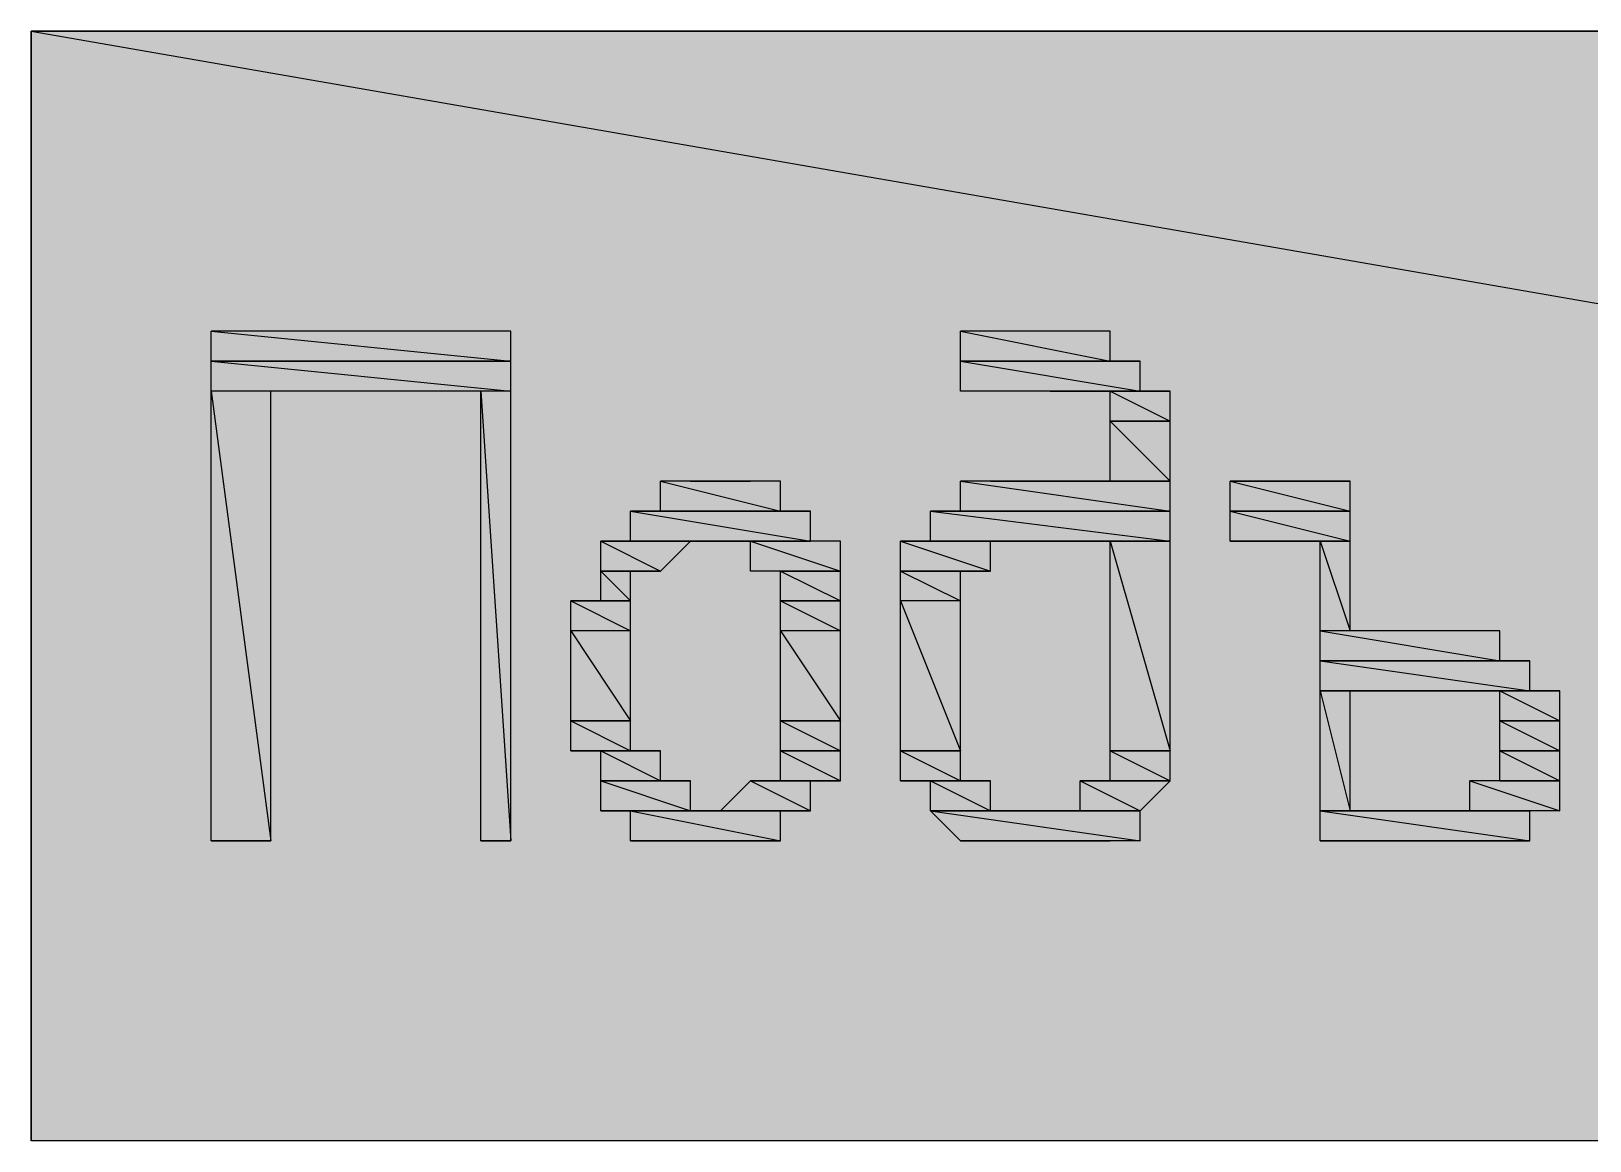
# Model space of a CAD drawing. Header units: millimetres. Extents: x 0 to 420, y 0 to 297.
# Drawn here: x 107.315 to 109.516, y 177.123 to 178.689 of the extents above; entities that cross this region are included whole.
import ezdxf

# ---------------------------------------------------------------- set-up
doc = ezdxf.new("R2010")
doc.units = ezdxf.units.MM
doc.layers.get('0').update_dxf_attribs({"linetype": 'CONTINUOUS'})

msp = doc.modelspace()

# ---------------------------------------------------------------- hatches: boundary and pattern name
at = {"true_color": 0x000007}
h = msp.add_hatch(color=0, dxfattribs=at)
h.paths.add_polyline_path([(116.332001, 178.688999), (107.315001, 178.688999), (116.332001, 177.122666)], flags=0)
h.paths.add_polyline_path([(107.315001, 178.688999), (116.332001, 177.122666), (107.315001, 177.122666)], flags=0)
h = msp.add_hatch(color=0, dxfattribs=at)
h.paths.add_polyline_path([(107.992335, 178.265666), (107.569001, 178.265666), (107.992335, 178.223333)], flags=0)
h.paths.add_polyline_path([(107.569001, 178.265666), (107.992335, 178.223333), (107.569001, 178.223333)], flags=0)
h.paths.add_polyline_path([(107.992335, 178.223333), (107.569001, 178.223333)], flags=0)
h.paths.add_polyline_path([(107.569001, 178.223333), (107.992335, 178.223333)], flags=0)
h = msp.add_hatch(color=0, dxfattribs=at)
h.paths.add_polyline_path([(108.839001, 178.265666), (108.627335, 178.265666), (108.839001, 178.223333)], flags=0)
h.paths.add_polyline_path([(108.627335, 178.265666), (108.839001, 178.223333), (108.627335, 178.223333)], flags=0)
h.paths.add_polyline_path([(108.839001, 178.223333), (108.627335, 178.223333)], flags=0)
h.paths.add_polyline_path([(108.627335, 178.223333), (108.839001, 178.223333)], flags=0)
h = msp.add_hatch(color=0, dxfattribs=at)
h.paths.add_polyline_path([(107.992335, 178.223333), (107.569001, 178.223333), (107.992335, 178.180999)], flags=0)
h.paths.add_polyline_path([(107.569001, 178.223333), (107.992335, 178.180999), (107.569001, 178.180999)], flags=0)
h = msp.add_hatch(color=0, dxfattribs=at)
h.paths.add_polyline_path([(108.881335, 178.223333), (108.627335, 178.223333)], flags=0)
h.paths.add_polyline_path([(108.627335, 178.223333), (108.881335, 178.223333)], flags=0)
h.paths.add_polyline_path([(108.881335, 178.223333), (108.627335, 178.223333)], flags=0)
h.paths.add_polyline_path([(108.881335, 178.223333), (108.627335, 178.223333), (108.839001, 178.223333)], flags=0)
h = msp.add_hatch(color=0, dxfattribs=at)
h.paths.add_polyline_path([(108.881335, 178.223333), (108.627335, 178.223333), (108.881335, 178.180999)], flags=0)
h.paths.add_polyline_path([(108.627335, 178.223333), (108.881335, 178.180999), (108.627335, 178.180999)], flags=0)
h = msp.add_hatch(color=0, dxfattribs=at)
h.paths.add_polyline_path([(107.653668, 178.180999), (107.569001, 178.180999), (107.653668, 177.545999)], flags=0)
h.paths.add_polyline_path([(107.569001, 178.180999), (107.653668, 177.545999), (107.569001, 177.545999)], flags=0)
h = msp.add_hatch(color=0, dxfattribs=at)
h.paths.add_polyline_path([(107.992335, 178.180999), (107.950001, 178.180999), (107.992335, 177.545999)], flags=0)
h.paths.add_polyline_path([(107.950001, 178.180999), (107.992335, 177.545999), (107.950001, 177.545999)], flags=0)
h = msp.add_hatch(color=0, dxfattribs=at)
h.paths.add_polyline_path([(108.881335, 178.180999), (108.754335, 178.180999)], flags=0)
h.paths.add_polyline_path([(108.754335, 178.180999), (108.881335, 178.180999), (108.796668, 178.180999)], flags=0)
h = msp.add_hatch(color=0, dxfattribs=at)
h.paths.add_polyline_path([(108.923668, 178.180999), (108.796668, 178.180999)], flags=0)
h.paths.add_polyline_path([(108.923668, 178.180999), (108.796668, 178.180999), (108.881335, 178.180999)], flags=0)
h = msp.add_hatch(color=0, dxfattribs=at)
h.paths.add_polyline_path([(108.923668, 178.180999), (108.839001, 178.180999), (108.923668, 178.138666)], flags=0)
h.paths.add_polyline_path([(108.839001, 178.180999), (108.923668, 178.138666), (108.839001, 178.138666)], flags=0)
h.paths.add_polyline_path([(108.923668, 178.138666), (108.839001, 178.138666)], flags=0)
h.paths.add_polyline_path([(108.839001, 178.138666), (108.923668, 178.138666)], flags=0)
h.paths.add_polyline_path([(108.923668, 178.138666), (108.839001, 178.138666)], flags=0)
h.paths.add_polyline_path([(108.923668, 178.138666), (108.839001, 178.138666)], flags=0)
h.paths.add_polyline_path([(108.839001, 178.138666), (108.923668, 178.138666)], flags=0)
h.paths.add_polyline_path([(108.923668, 178.138666), (108.839001, 178.138666)], flags=0)
h = msp.add_hatch(color=0, dxfattribs=at)
h.paths.add_polyline_path([(108.923668, 178.138666), (108.839001, 178.138666), (108.923668, 178.053999)], flags=0)
h.paths.add_polyline_path([(108.839001, 178.138666), (108.923668, 178.053999), (108.839001, 178.053999)], flags=0)
h = msp.add_hatch(color=0, dxfattribs=at)
h.paths.add_polyline_path([(108.373335, 178.053999), (108.204001, 178.053999), (108.373335, 178.011666)], flags=0)
h.paths.add_polyline_path([(108.204001, 178.053999), (108.373335, 178.011666), (108.204001, 178.011666)], flags=0)
h = msp.add_hatch(color=0, dxfattribs=at)
h.paths.add_polyline_path([(108.246335, 178.053999), (108.331001, 178.053999)], flags=0)
h.paths.add_polyline_path([(108.331001, 178.053999), (108.246335, 178.053999)], flags=0)
h = msp.add_hatch(color=0, dxfattribs=at)
h.paths.add_polyline_path([(108.923668, 178.053999), (108.627335, 178.053999), (108.923668, 178.011666)], flags=0)
h.paths.add_polyline_path([(108.627335, 178.053999), (108.923668, 178.011666), (108.627335, 178.011666)], flags=0)
h.paths.add_polyline_path([(108.923668, 178.011666), (108.627335, 178.011666), (108.585001, 178.011666)], flags=0)
h = msp.add_hatch(color=0, dxfattribs=at)
h.paths.add_polyline_path([(108.669668, 178.053999), (108.923668, 178.053999)], flags=0)
h.paths.add_polyline_path([(108.923668, 178.053999), (108.669668, 178.053999)], flags=0)
h = msp.add_hatch(color=0, dxfattribs=at)
h.paths.add_polyline_path([(109.177668, 178.053999), (109.050668, 178.053999)], flags=0)
h.paths.add_polyline_path([(109.050668, 178.053999), (109.177668, 178.053999), (109.008335, 178.053999)], flags=0)
h = msp.add_hatch(color=0, dxfattribs=at)
h.paths.add_polyline_path([(109.177668, 178.053999), (109.008335, 178.053999), (109.177668, 178.011666)], flags=0)
h.paths.add_polyline_path([(109.008335, 178.053999), (109.177668, 178.011666), (109.008335, 178.011666)], flags=0)
h.paths.add_polyline_path([(109.177668, 178.011666), (109.008335, 178.011666)], flags=0)
h.paths.add_polyline_path([(109.008335, 178.011666), (109.177668, 178.011666)], flags=0)
h.paths.add_polyline_path([(109.177668, 178.011666), (109.008335, 178.011666)], flags=0)
h.paths.add_polyline_path([(109.177668, 178.011666), (109.008335, 178.011666)], flags=0)
h = msp.add_hatch(color=0, dxfattribs=at)
h.paths.add_polyline_path([(108.415668, 178.011666), (108.161668, 178.011666), (108.415668, 177.969333)], flags=0)
h.paths.add_polyline_path([(108.161668, 178.011666), (108.415668, 177.969333), (108.161668, 177.969333)], flags=0)
h.paths.add_polyline_path([(108.415668, 177.969333), (108.161668, 177.969333), (108.119335, 177.969333)], flags=0)
h = msp.add_hatch(color=0, dxfattribs=at)
h.paths.add_polyline_path([(108.161668, 178.011666), (108.373335, 178.011666)], flags=0)
h.paths.add_polyline_path([(108.373335, 178.011666), (108.161668, 178.011666)], flags=0)
h = msp.add_hatch(color=0, dxfattribs=at)
h.paths.add_polyline_path([(108.415668, 178.011666), (108.161668, 178.011666)], flags=0)
h.paths.add_polyline_path([(108.415668, 178.011666), (108.161668, 178.011666), (108.373335, 178.011666)], flags=0)
h = msp.add_hatch(color=0, dxfattribs=at)
h.paths.add_polyline_path([(108.627335, 178.011666), (108.923668, 178.011666)], flags=0)
h.paths.add_polyline_path([(108.923668, 178.011666), (108.585001, 178.011666)], flags=0)
h.paths.add_polyline_path([(108.923668, 178.011666), (108.585001, 178.011666)], flags=0)
h = msp.add_hatch(color=0, dxfattribs=at)
h.paths.add_polyline_path([(108.923668, 178.011666), (108.585001, 178.011666), (108.923668, 177.969333)], flags=0)
h.paths.add_polyline_path([(108.585001, 178.011666), (108.923668, 177.969333), (108.585001, 177.969333)], flags=0)
h.paths.add_polyline_path([(108.923668, 177.969333), (108.585001, 177.969333)], flags=0)
h.paths.add_polyline_path([(108.585001, 177.969333), (108.923668, 177.969333)], flags=0)
h = msp.add_hatch(color=0, dxfattribs=at)
h.paths.add_polyline_path([(109.177668, 178.011666), (109.008335, 178.011666), (109.177668, 177.969333)], flags=0)
h.paths.add_polyline_path([(109.008335, 178.011666), (109.177668, 177.969333), (109.008335, 177.969333)], flags=0)
h.paths.add_polyline_path([(109.177668, 177.969333), (109.008335, 177.969333)], flags=0)
h.paths.add_polyline_path([(109.008335, 177.969333), (109.177668, 177.969333)], flags=0)
h = msp.add_hatch(color=0, dxfattribs=at)
h.paths.add_polyline_path([(108.119335, 177.969333), (108.246335, 177.969333)], flags=0)
h.paths.add_polyline_path([(108.246335, 177.969333), (108.119335, 177.969333)], flags=0)
h = msp.add_hatch(color=0, dxfattribs=at)
h.paths.add_polyline_path([(108.246335, 177.969333), (108.119335, 177.969333), (108.204001, 177.926999)], flags=0)
h.paths.add_polyline_path([(108.119335, 177.969333), (108.204001, 177.926999), (108.119335, 177.926999)], flags=0)
h = msp.add_hatch(color=0, dxfattribs=at)
h.paths.add_polyline_path([(108.161668, 177.969333), (108.415668, 177.969333)], flags=0)
h.paths.add_polyline_path([(108.415668, 177.969333), (108.331001, 177.969333)], flags=0)
h.paths.add_polyline_path([(108.415668, 177.969333), (108.331001, 177.969333)], flags=0)
h = msp.add_hatch(color=0, dxfattribs=at)
h.paths.add_polyline_path([(108.458001, 177.969333), (108.331001, 177.969333), (108.458001, 177.926999)], flags=0)
h.paths.add_polyline_path([(108.331001, 177.969333), (108.458001, 177.926999), (108.331001, 177.926999)], flags=0)
h = msp.add_hatch(color=0, dxfattribs=at)
h.paths.add_polyline_path([(108.669668, 177.969333), (108.585001, 177.969333)], flags=0)
h.paths.add_polyline_path([(108.585001, 177.969333), (108.669668, 177.969333), (108.542668, 177.969333)], flags=0)
h = msp.add_hatch(color=0, dxfattribs=at)
h.paths.add_polyline_path([(108.669668, 177.969333), (108.542668, 177.969333), (108.669668, 177.926999)], flags=0)
h.paths.add_polyline_path([(108.542668, 177.969333), (108.669668, 177.926999), (108.542668, 177.926999)], flags=0)
h = msp.add_hatch(color=0, dxfattribs=at)
h.paths.add_polyline_path([(108.923668, 177.969333), (108.839001, 177.969333), (108.923668, 177.672999)], flags=0)
h.paths.add_polyline_path([(108.839001, 177.969333), (108.923668, 177.672999), (108.839001, 177.672999)], flags=0)
h = msp.add_hatch(color=0, dxfattribs=at)
h.paths.add_polyline_path([(109.177668, 177.969333), (109.135335, 177.969333), (109.177668, 177.842333)], flags=0)
h.paths.add_polyline_path([(109.135335, 177.969333), (109.177668, 177.842333), (109.135335, 177.842333)], flags=0)
h = msp.add_hatch(color=0, dxfattribs=at)
h.paths.add_polyline_path([(108.119335, 177.926999), (108.204001, 177.926999)], flags=0)
h.paths.add_polyline_path([(108.204001, 177.926999), (108.119335, 177.926999)], flags=0)
h = msp.add_hatch(color=0, dxfattribs=at)
h.paths.add_polyline_path([(108.119335, 177.926999), (108.204001, 177.926999)], flags=0)
h.paths.add_polyline_path([(108.204001, 177.926999), (108.119335, 177.926999)], flags=0)
h = msp.add_hatch(color=0, dxfattribs=at)
h.paths.add_polyline_path([(108.161668, 177.926999), (108.119335, 177.926999)], flags=0)
h.paths.add_polyline_path([(108.161668, 177.926999), (108.119335, 177.926999), (108.204001, 177.926999)], flags=0)
h = msp.add_hatch(color=0, dxfattribs=at)
h.paths.add_polyline_path([(108.161668, 177.926999), (108.119335, 177.926999), (108.161668, 177.884666)], flags=0)
h.paths.add_polyline_path([(108.119335, 177.926999), (108.161668, 177.884666), (108.119335, 177.884666)], flags=0)
h = msp.add_hatch(color=0, dxfattribs=at)
h.paths.add_polyline_path([(108.373335, 177.926999), (108.458001, 177.926999)], flags=0)
h.paths.add_polyline_path([(108.458001, 177.926999), (108.373335, 177.926999)], flags=0)
h = msp.add_hatch(color=0, dxfattribs=at)
h.paths.add_polyline_path([(108.373335, 177.926999), (108.458001, 177.926999)], flags=0)
h.paths.add_polyline_path([(108.458001, 177.926999), (108.373335, 177.926999)], flags=0)
h = msp.add_hatch(color=0, dxfattribs=at)
h.paths.add_polyline_path([(108.373335, 177.926999), (108.458001, 177.926999)], flags=0)
h.paths.add_polyline_path([(108.458001, 177.926999), (108.373335, 177.926999)], flags=0)
h = msp.add_hatch(color=0, dxfattribs=at)
h.paths.add_polyline_path([(108.458001, 177.926999), (108.373335, 177.926999), (108.458001, 177.884666)], flags=0)
h.paths.add_polyline_path([(108.373335, 177.926999), (108.458001, 177.884666), (108.373335, 177.884666)], flags=0)
h = msp.add_hatch(color=0, dxfattribs=at)
h.paths.add_polyline_path([(108.542668, 177.926999), (108.627335, 177.926999)], flags=0)
h.paths.add_polyline_path([(108.627335, 177.926999), (108.542668, 177.926999)], flags=0)
h.paths.add_polyline_path([(108.627335, 177.926999), (108.542668, 177.926999)], flags=0)
h.paths.add_polyline_path([(108.542668, 177.926999), (108.627335, 177.926999)], flags=0)
h.paths.add_polyline_path([(108.627335, 177.926999), (108.542668, 177.926999)], flags=0)
h.paths.add_polyline_path([(108.627335, 177.926999), (108.542668, 177.926999), (108.669668, 177.926999)], flags=0)
h = msp.add_hatch(color=0, dxfattribs=at)
h.paths.add_polyline_path([(108.627335, 177.926999), (108.542668, 177.926999), (108.627335, 177.884666)], flags=0)
h.paths.add_polyline_path([(108.542668, 177.926999), (108.627335, 177.884666), (108.542668, 177.884666)], flags=0)
h = msp.add_hatch(color=0, dxfattribs=at)
h.paths.add_polyline_path([(108.161668, 177.884666), (108.119335, 177.884666)], flags=0)
h.paths.add_polyline_path([(108.119335, 177.884666), (108.161668, 177.884666), (108.077001, 177.884666)], flags=0)
h = msp.add_hatch(color=0, dxfattribs=at)
h.paths.add_polyline_path([(108.077001, 177.884666), (108.161668, 177.884666)], flags=0)
h.paths.add_polyline_path([(108.161668, 177.884666), (108.077001, 177.884666)], flags=0)
h = msp.add_hatch(color=0, dxfattribs=at)
h.paths.add_polyline_path([(108.161668, 177.884666), (108.077001, 177.884666), (108.161668, 177.842333)], flags=0)
h.paths.add_polyline_path([(108.077001, 177.884666), (108.161668, 177.842333), (108.077001, 177.842333)], flags=0)
h = msp.add_hatch(color=0, dxfattribs=at)
h.paths.add_polyline_path([(108.373335, 177.884666), (108.458001, 177.884666)], flags=0)
h.paths.add_polyline_path([(108.458001, 177.884666), (108.373335, 177.884666)], flags=0)
h = msp.add_hatch(color=0, dxfattribs=at)
h.paths.add_polyline_path([(108.373335, 177.884666), (108.458001, 177.884666)], flags=0)
h.paths.add_polyline_path([(108.458001, 177.884666), (108.373335, 177.884666)], flags=0)
h = msp.add_hatch(color=0, dxfattribs=at)
h.paths.add_polyline_path([(108.458001, 177.884666), (108.373335, 177.884666), (108.458001, 177.842333)], flags=0)
h.paths.add_polyline_path([(108.373335, 177.884666), (108.458001, 177.842333), (108.373335, 177.842333)], flags=0)
h = msp.add_hatch(color=0, dxfattribs=at)
h.paths.add_polyline_path([(108.627335, 177.884666), (108.542668, 177.884666), (108.627335, 177.672999)], flags=0)
h.paths.add_polyline_path([(108.542668, 177.884666), (108.627335, 177.672999), (108.542668, 177.672999)], flags=0)
h = msp.add_hatch(color=0, dxfattribs=at)
h.paths.add_polyline_path([(108.161668, 177.842333), (108.077001, 177.842333), (108.161668, 177.715333)], flags=0)
h.paths.add_polyline_path([(108.077001, 177.842333), (108.161668, 177.715333), (108.077001, 177.715333)], flags=0)
h = msp.add_hatch(color=0, dxfattribs=at)
h.paths.add_polyline_path([(108.458001, 177.842333), (108.373335, 177.842333), (108.458001, 177.715333)], flags=0)
h.paths.add_polyline_path([(108.373335, 177.842333), (108.458001, 177.715333), (108.373335, 177.715333)], flags=0)
h = msp.add_hatch(color=0, dxfattribs=at)
h.paths.add_polyline_path([(109.389335, 177.842333), (109.135335, 177.842333), (109.389335, 177.799999)], flags=0)
h.paths.add_polyline_path([(109.135335, 177.842333), (109.389335, 177.799999), (109.135335, 177.799999)], flags=0)
h.paths.add_polyline_path([(109.389335, 177.799999), (109.135335, 177.799999)], flags=0)
h.paths.add_polyline_path([(109.135335, 177.799999), (109.389335, 177.799999)], flags=0)
h = msp.add_hatch(color=0, dxfattribs=at)
h.paths.add_polyline_path([(109.431668, 177.799999), (109.135335, 177.799999)], flags=0)
h.paths.add_polyline_path([(109.431668, 177.799999), (109.135335, 177.799999), (109.389335, 177.799999)], flags=0)
h = msp.add_hatch(color=0, dxfattribs=at)
h.paths.add_polyline_path([(109.431668, 177.799999), (109.135335, 177.799999), (109.431668, 177.757666)], flags=0)
h.paths.add_polyline_path([(109.135335, 177.799999), (109.431668, 177.757666), (109.135335, 177.757666)], flags=0)
h.paths.add_polyline_path([(109.431668, 177.757666), (109.135335, 177.757666)], flags=0)
h.paths.add_polyline_path([(109.135335, 177.757666), (109.431668, 177.757666)], flags=0)
h = msp.add_hatch(color=0, dxfattribs=at)
h.paths.add_polyline_path([(109.474001, 177.757666), (109.347001, 177.757666)], flags=0)
h.paths.add_polyline_path([(109.347001, 177.757666), (109.474001, 177.757666)], flags=0)
h.paths.add_polyline_path([(109.474001, 177.757666), (109.135335, 177.757666)], flags=0)
h.paths.add_polyline_path([(109.474001, 177.757666), (109.135335, 177.757666), (109.431668, 177.757666)], flags=0)
h = msp.add_hatch(color=0, dxfattribs=at)
h.paths.add_polyline_path([(109.177668, 177.757666), (109.135335, 177.757666), (109.177668, 177.588333)], flags=0)
h.paths.add_polyline_path([(109.135335, 177.757666), (109.177668, 177.588333), (109.135335, 177.588333)], flags=0)
h = msp.add_hatch(color=0, dxfattribs=at)
h.paths.add_polyline_path([(109.474001, 177.757666), (109.389335, 177.757666), (109.474001, 177.715333)], flags=0)
h.paths.add_polyline_path([(109.389335, 177.757666), (109.474001, 177.715333), (109.389335, 177.715333)], flags=0)
h.paths.add_polyline_path([(109.474001, 177.715333), (109.389335, 177.715333)], flags=0)
h.paths.add_polyline_path([(109.389335, 177.715333), (109.474001, 177.715333)], flags=0)
h.paths.add_polyline_path([(109.474001, 177.715333), (109.389335, 177.715333)], flags=0)
h.paths.add_polyline_path([(109.474001, 177.715333), (109.389335, 177.715333)], flags=0)
h = msp.add_hatch(color=0, dxfattribs=at)
h.paths.add_polyline_path([(108.077001, 177.715333), (108.161668, 177.715333)], flags=0)
h.paths.add_polyline_path([(108.161668, 177.715333), (108.077001, 177.715333)], flags=0)
h = msp.add_hatch(color=0, dxfattribs=at)
h.paths.add_polyline_path([(108.161668, 177.715333), (108.077001, 177.715333), (108.161668, 177.672999)], flags=0)
h.paths.add_polyline_path([(108.077001, 177.715333), (108.161668, 177.672999), (108.077001, 177.672999)], flags=0)
h = msp.add_hatch(color=0, dxfattribs=at)
h.paths.add_polyline_path([(108.373335, 177.715333), (108.458001, 177.715333)], flags=0)
h.paths.add_polyline_path([(108.458001, 177.715333), (108.373335, 177.715333)], flags=0)
h = msp.add_hatch(color=0, dxfattribs=at)
h.paths.add_polyline_path([(108.458001, 177.715333), (108.373335, 177.715333), (108.458001, 177.672999)], flags=0)
h.paths.add_polyline_path([(108.373335, 177.715333), (108.458001, 177.672999), (108.373335, 177.672999)], flags=0)
h = msp.add_hatch(color=0, dxfattribs=at)
h.paths.add_polyline_path([(109.474001, 177.715333), (109.389335, 177.715333), (109.474001, 177.672999)], flags=0)
h.paths.add_polyline_path([(109.389335, 177.715333), (109.474001, 177.672999), (109.389335, 177.672999)], flags=0)
h.paths.add_polyline_path([(109.474001, 177.672999), (109.389335, 177.672999)], flags=0)
h.paths.add_polyline_path([(109.389335, 177.672999), (109.474001, 177.672999)], flags=0)
h.paths.add_polyline_path([(109.474001, 177.672999), (109.389335, 177.672999)], flags=0)
h.paths.add_polyline_path([(109.474001, 177.672999), (109.389335, 177.672999)], flags=0)
h.paths.add_polyline_path([(109.389335, 177.672999), (109.474001, 177.672999)], flags=0)
h.paths.add_polyline_path([(109.474001, 177.672999), (109.389335, 177.672999)], flags=0)
h = msp.add_hatch(color=0, dxfattribs=at)
h.paths.add_polyline_path([(108.161668, 177.672999), (108.077001, 177.672999)], flags=0)
h.paths.add_polyline_path([(108.077001, 177.672999), (108.161668, 177.672999), (108.119335, 177.672999)], flags=0)
h = msp.add_hatch(color=0, dxfattribs=at)
h.paths.add_polyline_path([(108.119335, 177.672999), (108.161668, 177.672999)], flags=0)
h.paths.add_polyline_path([(108.161668, 177.672999), (108.119335, 177.672999)], flags=0)
h = msp.add_hatch(color=0, dxfattribs=at)
h.paths.add_polyline_path([(108.204001, 177.672999), (108.119335, 177.672999)], flags=0)
h.paths.add_polyline_path([(108.204001, 177.672999), (108.119335, 177.672999), (108.161668, 177.672999)], flags=0)
h = msp.add_hatch(color=0, dxfattribs=at)
h.paths.add_polyline_path([(108.204001, 177.672999), (108.119335, 177.672999), (108.204001, 177.630666)], flags=0)
h.paths.add_polyline_path([(108.119335, 177.672999), (108.204001, 177.630666), (108.119335, 177.630666)], flags=0)
h = msp.add_hatch(color=0, dxfattribs=at)
h.paths.add_polyline_path([(108.373335, 177.672999), (108.458001, 177.672999)], flags=0)
h.paths.add_polyline_path([(108.458001, 177.672999), (108.373335, 177.672999)], flags=0)
h = msp.add_hatch(color=0, dxfattribs=at)
h.paths.add_polyline_path([(108.373335, 177.672999), (108.458001, 177.672999)], flags=0)
h.paths.add_polyline_path([(108.458001, 177.672999), (108.373335, 177.672999)], flags=0)
h = msp.add_hatch(color=0, dxfattribs=at)
h.paths.add_polyline_path([(108.373335, 177.672999), (108.458001, 177.672999)], flags=0)
h.paths.add_polyline_path([(108.458001, 177.672999), (108.373335, 177.672999)], flags=0)
h = msp.add_hatch(color=0, dxfattribs=at)
h.paths.add_polyline_path([(108.458001, 177.672999), (108.373335, 177.672999), (108.458001, 177.630666)], flags=0)
h.paths.add_polyline_path([(108.373335, 177.672999), (108.458001, 177.630666), (108.373335, 177.630666)], flags=0)
h = msp.add_hatch(color=0, dxfattribs=at)
h.paths.add_polyline_path([(108.542668, 177.672999), (108.627335, 177.672999)], flags=0)
h.paths.add_polyline_path([(108.627335, 177.672999), (108.542668, 177.672999)], flags=0)
h = msp.add_hatch(color=0, dxfattribs=at)
h.paths.add_polyline_path([(108.542668, 177.672999), (108.627335, 177.672999)], flags=0)
h.paths.add_polyline_path([(108.627335, 177.672999), (108.542668, 177.672999)], flags=0)
h = msp.add_hatch(color=0, dxfattribs=at)
h.paths.add_polyline_path([(108.627335, 177.672999), (108.542668, 177.672999), (108.627335, 177.630666)], flags=0)
h.paths.add_polyline_path([(108.542668, 177.672999), (108.627335, 177.630666), (108.542668, 177.630666)], flags=0)
h = msp.add_hatch(color=0, dxfattribs=at)
h.paths.add_polyline_path([(108.839001, 177.672999), (108.923668, 177.672999)], flags=0)
h.paths.add_polyline_path([(108.923668, 177.672999), (108.839001, 177.672999)], flags=0)
h = msp.add_hatch(color=0, dxfattribs=at)
h.paths.add_polyline_path([(108.839001, 177.672999), (108.923668, 177.672999)], flags=0)
h.paths.add_polyline_path([(108.923668, 177.672999), (108.839001, 177.672999)], flags=0)
h = msp.add_hatch(color=0, dxfattribs=at)
h.paths.add_polyline_path([(108.923668, 177.672999), (108.839001, 177.672999), (108.923668, 177.630666)], flags=0)
h.paths.add_polyline_path([(108.839001, 177.672999), (108.923668, 177.630666), (108.839001, 177.630666)], flags=0)
h = msp.add_hatch(color=0, dxfattribs=at)
h.paths.add_polyline_path([(109.474001, 177.672999), (109.389335, 177.672999), (109.474001, 177.630666)], flags=0)
h.paths.add_polyline_path([(109.389335, 177.672999), (109.474001, 177.630666), (109.389335, 177.630666)], flags=0)
h.paths.add_polyline_path([(109.474001, 177.630666), (109.389335, 177.630666)], flags=0)
h.paths.add_polyline_path([(109.389335, 177.630666), (109.474001, 177.630666)], flags=0)
h.paths.add_polyline_path([(109.474001, 177.630666), (109.389335, 177.630666)], flags=0)
h.paths.add_polyline_path([(109.474001, 177.630666), (109.389335, 177.630666)], flags=0)
h = msp.add_hatch(color=0, dxfattribs=at)
h.paths.add_polyline_path([(108.119335, 177.630666), (108.204001, 177.630666)], flags=0)
h.paths.add_polyline_path([(108.204001, 177.630666), (108.119335, 177.630666)], flags=0)
h = msp.add_hatch(color=0, dxfattribs=at)
h.paths.add_polyline_path([(108.246335, 177.630666), (108.119335, 177.630666)], flags=0)
h.paths.add_polyline_path([(108.246335, 177.630666), (108.119335, 177.630666), (108.204001, 177.630666)], flags=0)
h = msp.add_hatch(color=0, dxfattribs=at)
h.paths.add_polyline_path([(108.246335, 177.630666), (108.119335, 177.630666), (108.246335, 177.588333)], flags=0)
h.paths.add_polyline_path([(108.119335, 177.630666), (108.246335, 177.588333), (108.119335, 177.588333)], flags=0)
h = msp.add_hatch(color=0, dxfattribs=at)
h.paths.add_polyline_path([(108.415668, 177.630666), (108.331001, 177.630666), (108.415668, 177.588333)], flags=0)
h.paths.add_polyline_path([(108.331001, 177.630666), (108.415668, 177.588333), (108.288668, 177.588333)], flags=0)
h = msp.add_hatch(color=0, dxfattribs=at)
h.paths.add_polyline_path([(108.415668, 177.630666), (108.331001, 177.630666)], flags=0)
h.paths.add_polyline_path([(108.415668, 177.630666), (108.331001, 177.630666), (108.458001, 177.630666)], flags=0)
h = msp.add_hatch(color=0, dxfattribs=at)
h.paths.add_polyline_path([(108.373335, 177.630666), (108.458001, 177.630666)], flags=0)
h.paths.add_polyline_path([(108.458001, 177.630666), (108.373335, 177.630666)], flags=0)
h = msp.add_hatch(color=0, dxfattribs=at)
h.paths.add_polyline_path([(108.669668, 177.630666), (108.542668, 177.630666)], flags=0)
h.paths.add_polyline_path([(108.669668, 177.630666), (108.542668, 177.630666), (108.627335, 177.630666)], flags=0)
h = msp.add_hatch(color=0, dxfattribs=at)
h.paths.add_polyline_path([(108.669668, 177.630666), (108.542668, 177.630666)], flags=0)
h.paths.add_polyline_path([(108.542668, 177.630666), (108.669668, 177.630666), (108.585001, 177.630666)], flags=0)
h = msp.add_hatch(color=0, dxfattribs=at)
h.paths.add_polyline_path([(108.669668, 177.630666), (108.585001, 177.630666), (108.669668, 177.588333)], flags=0)
h.paths.add_polyline_path([(108.585001, 177.630666), (108.669668, 177.588333), (108.585001, 177.588333)], flags=0)
h = msp.add_hatch(color=0, dxfattribs=at)
h.paths.add_polyline_path([(108.923668, 177.630666), (108.839001, 177.630666)], flags=0)
h.paths.add_polyline_path([(108.839001, 177.630666), (108.923668, 177.630666), (108.796668, 177.630666)], flags=0)
h = msp.add_hatch(color=0, dxfattribs=at)
h.paths.add_polyline_path([(108.923668, 177.630666), (108.796668, 177.630666), (108.881335, 177.588333)], flags=0)
h.paths.add_polyline_path([(108.796668, 177.630666), (108.881335, 177.588333), (108.796668, 177.588333)], flags=0)
h = msp.add_hatch(color=0, dxfattribs=at)
h.paths.add_polyline_path([(108.839001, 177.630666), (108.923668, 177.630666)], flags=0)
h.paths.add_polyline_path([(108.923668, 177.630666), (108.839001, 177.630666)], flags=0)
h = msp.add_hatch(color=0, dxfattribs=at)
h.paths.add_polyline_path([(109.474001, 177.630666), (109.347001, 177.630666), (109.474001, 177.588333)], flags=0)
h.paths.add_polyline_path([(109.347001, 177.630666), (109.474001, 177.588333), (109.347001, 177.588333)], flags=0)
h = msp.add_hatch(color=0, dxfattribs=at)
h.paths.add_polyline_path([(108.415668, 177.588333), (108.119335, 177.588333)], flags=0)
h.paths.add_polyline_path([(108.119335, 177.588333), (108.415668, 177.588333), (108.161668, 177.588333)], flags=0)
h.paths.add_polyline_path([(108.415668, 177.588333), (108.161668, 177.588333)], flags=0)
h.paths.add_polyline_path([(108.161668, 177.588333), (108.415668, 177.588333)], flags=0)
h = msp.add_hatch(color=0, dxfattribs=at)
h.paths.add_polyline_path([(108.373335, 177.588333), (108.161668, 177.588333), (108.373335, 177.545999)], flags=0)
h.paths.add_polyline_path([(108.161668, 177.588333), (108.373335, 177.545999), (108.161668, 177.545999)], flags=0)
h.paths.add_polyline_path([(108.373335, 177.545999), (108.161668, 177.545999)], flags=0)
h.paths.add_polyline_path([(108.161668, 177.545999), (108.373335, 177.545999)], flags=0)
h = msp.add_hatch(color=0, dxfattribs=at)
h.paths.add_polyline_path([(108.585001, 177.588333), (108.881335, 177.588333)], flags=0)
h.paths.add_polyline_path([(108.881335, 177.588333), (108.585001, 177.588333)], flags=0)
h.paths.add_polyline_path([(108.881335, 177.588333), (108.585001, 177.588333)], flags=0)
h.paths.add_polyline_path([(108.585001, 177.588333), (108.881335, 177.588333)], flags=0)
h = msp.add_hatch(color=0, dxfattribs=at)
h.paths.add_polyline_path([(108.881335, 177.588333), (108.585001, 177.588333), (108.881335, 177.545999)], flags=0)
h.paths.add_polyline_path([(108.585001, 177.588333), (108.881335, 177.545999), (108.627335, 177.545999)], flags=0)
h = msp.add_hatch(color=0, dxfattribs=at)
h.paths.add_polyline_path([(109.135335, 177.588333), (109.431668, 177.588333)], flags=0)
h.paths.add_polyline_path([(109.431668, 177.588333), (109.135335, 177.588333)], flags=0)
h.paths.add_polyline_path([(109.431668, 177.588333), (109.135335, 177.588333)], flags=0)
h.paths.add_polyline_path([(109.135335, 177.588333), (109.431668, 177.588333)], flags=0)
h = msp.add_hatch(color=0, dxfattribs=at)
h.paths.add_polyline_path([(109.431668, 177.588333), (109.135335, 177.588333), (109.431668, 177.545999)], flags=0)
h.paths.add_polyline_path([(109.135335, 177.588333), (109.431668, 177.545999), (109.135335, 177.545999)], flags=0)
h = msp.add_hatch(color=0, dxfattribs=at)
h.paths.add_polyline_path([(107.569001, 177.545999), (107.653668, 177.545999)], flags=0)
h.paths.add_polyline_path([(107.653668, 177.545999), (107.569001, 177.545999)], flags=0)
h = msp.add_hatch(color=0, dxfattribs=at)
h.paths.add_polyline_path([(107.569001, 177.545999), (107.653668, 177.545999)], flags=0)
h.paths.add_polyline_path([(107.653668, 177.545999), (107.569001, 177.545999)], flags=0)
h = msp.add_hatch(color=0, dxfattribs=at)
h.paths.add_polyline_path([(107.950001, 177.545999), (107.992335, 177.545999)], flags=0)
h.paths.add_polyline_path([(107.992335, 177.545999), (107.950001, 177.545999)], flags=0)
h = msp.add_hatch(color=0, dxfattribs=at)
h.paths.add_polyline_path([(107.950001, 177.545999), (107.992335, 177.545999)], flags=0)
h.paths.add_polyline_path([(107.992335, 177.545999), (107.950001, 177.545999)], flags=0)
h = msp.add_hatch(color=0, dxfattribs=at)
h.paths.add_polyline_path([(107.950001, 177.545999), (107.992335, 177.545999)], flags=0)
h.paths.add_polyline_path([(107.992335, 177.545999), (107.950001, 177.545999)], flags=0)
h = msp.add_hatch(color=0, dxfattribs=at)
h.paths.add_polyline_path([(108.331001, 177.545999), (108.204001, 177.545999)], flags=0)
h.paths.add_polyline_path([(108.331001, 177.545999), (108.204001, 177.545999), (108.373335, 177.545999)], flags=0)
h = msp.add_hatch(color=0, dxfattribs=at)
h.paths.add_polyline_path([(108.246335, 177.545999), (108.288668, 177.545999)], flags=0)
h.paths.add_polyline_path([(108.288668, 177.545999), (108.246335, 177.545999)], flags=0)
h = msp.add_hatch(color=0, dxfattribs=at)
h.paths.add_polyline_path([(108.839001, 177.545999), (108.627335, 177.545999)], flags=0)
h.paths.add_polyline_path([(108.627335, 177.545999), (108.839001, 177.545999)], flags=0)
h.paths.add_polyline_path([(108.839001, 177.545999), (108.627335, 177.545999)], flags=0)
h.paths.add_polyline_path([(108.839001, 177.545999), (108.627335, 177.545999), (108.669668, 177.545999)], flags=0)
h = msp.add_hatch(color=0, dxfattribs=at)
h.paths.add_polyline_path([(108.669668, 177.545999), (108.796668, 177.545999)], flags=0)
h.paths.add_polyline_path([(108.796668, 177.545999), (108.669668, 177.545999)], flags=0)
h = msp.add_hatch(color=0, dxfattribs=at)
h.paths.add_polyline_path([(109.389335, 177.545999), (109.135335, 177.545999)], flags=0)
h.paths.add_polyline_path([(109.135335, 177.545999), (109.389335, 177.545999)], flags=0)
h.paths.add_polyline_path([(109.389335, 177.545999), (109.135335, 177.545999)], flags=0)
h.paths.add_polyline_path([(109.389335, 177.545999), (109.135335, 177.545999), (109.431668, 177.545999)], flags=0)
h = msp.add_hatch(color=0, dxfattribs=at)
h.paths.add_polyline_path([(109.135335, 177.545999), (109.347001, 177.545999)], flags=0)
h.paths.add_polyline_path([(109.347001, 177.545999), (109.135335, 177.545999)], flags=0)

# ---------------------------------------------------------------- linework, layer by layer
at = {"color": 0, "true_color": 0x000007}
for points in [[(116.332001, 178.688999), (107.315001, 178.688999), (116.332001, 177.122666)], [(107.315001, 178.688999), (116.332001, 177.122666), (107.315001, 177.122666)], [(107.315001, 178.688999), (116.332001, 178.688999), (116.332001, 177.122666), (107.315001, 177.122666)], [(107.992335, 178.265666), (107.569001, 178.265666), (107.992335, 178.223333)], [(107.569001, 178.265666), (107.992335, 178.223333), (107.569001, 178.223333)], [(108.839001, 178.265666), (108.627335, 178.265666), (108.839001, 178.223333)], [(108.627335, 178.265666), (108.839001, 178.223333), (108.627335, 178.223333)], [(107.992335, 178.223333), (107.569001, 178.223333)], [(107.569001, 178.223333), (107.992335, 178.223333)], [(107.992335, 178.223333), (107.569001, 178.223333), (107.992335, 178.180999)], [(107.569001, 178.223333), (107.992335, 178.180999), (107.569001, 178.180999)], [(108.839001, 178.223333), (108.627335, 178.223333)], [(108.627335, 178.223333), (108.839001, 178.223333)], [(108.881335, 178.223333), (108.627335, 178.223333)], [(108.627335, 178.223333), (108.881335, 178.223333)], [(108.881335, 178.223333), (108.627335, 178.223333)], [(108.881335, 178.223333), (108.627335, 178.223333), (108.839001, 178.223333)], [(108.881335, 178.223333), (108.627335, 178.223333), (108.881335, 178.180999)], [(108.627335, 178.223333), (108.881335, 178.180999), (108.627335, 178.180999)], [(107.653668, 178.180999), (107.569001, 178.180999), (107.653668, 177.545999)], [(107.569001, 178.180999), (107.653668, 177.545999), (107.569001, 177.545999)], [(107.992335, 178.180999), (107.950001, 178.180999), (107.992335, 177.545999)], [(107.950001, 178.180999), (107.992335, 177.545999), (107.950001, 177.545999)], [(108.881335, 178.180999), (108.754335, 178.180999)], [(108.754335, 178.180999), (108.881335, 178.180999), (108.796668, 178.180999)], [(108.923668, 178.180999), (108.796668, 178.180999)], [(108.923668, 178.180999), (108.796668, 178.180999), (108.881335, 178.180999)], [(108.923668, 178.180999), (108.839001, 178.180999), (108.923668, 178.138666)], [(108.839001, 178.180999), (108.923668, 178.138666), (108.839001, 178.138666)], [(108.923668, 178.138666), (108.839001, 178.138666)], [(108.839001, 178.138666), (108.923668, 178.138666)], [(108.923668, 178.138666), (108.839001, 178.138666)], [(108.923668, 178.138666), (108.839001, 178.138666)], [(108.839001, 178.138666), (108.923668, 178.138666)], [(108.923668, 178.138666), (108.839001, 178.138666)], [(108.923668, 178.138666), (108.839001, 178.138666), (108.923668, 178.053999)], [(108.839001, 178.138666), (108.923668, 178.053999), (108.839001, 178.053999)], [(108.373335, 178.053999), (108.204001, 178.053999), (108.373335, 178.011666)], [(108.204001, 178.053999), (108.373335, 178.011666), (108.204001, 178.011666)], [(108.246335, 178.053999), (108.331001, 178.053999)], [(108.331001, 178.053999), (108.246335, 178.053999)], [(108.923668, 178.053999), (108.627335, 178.053999), (108.923668, 178.011666)], [(108.627335, 178.053999), (108.923668, 178.011666), (108.627335, 178.011666)], [(108.669668, 178.053999), (108.923668, 178.053999)], [(108.923668, 178.053999), (108.669668, 178.053999)], [(109.050668, 178.053999), (109.177668, 178.053999), (109.008335, 178.053999)], [(109.177668, 178.053999), (109.008335, 178.053999), (109.177668, 178.011666)], [(109.008335, 178.053999), (109.177668, 178.011666), (109.008335, 178.011666)], [(109.177668, 178.053999), (109.050668, 178.053999)], [(108.161668, 178.011666), (108.373335, 178.011666)], [(108.373335, 178.011666), (108.161668, 178.011666)], [(108.415668, 178.011666), (108.161668, 178.011666)], [(108.415668, 178.011666), (108.161668, 178.011666), (108.373335, 178.011666)], [(108.415668, 178.011666), (108.161668, 178.011666), (108.415668, 177.969333)], [(108.161668, 178.011666), (108.415668, 177.969333), (108.161668, 177.969333)], [(108.923668, 178.011666), (108.627335, 178.011666), (108.585001, 178.011666)], [(108.923668, 178.011666), (108.585001, 178.011666)], [(108.923668, 178.011666), (108.585001, 178.011666)], [(108.923668, 178.011666), (108.585001, 178.011666), (108.923668, 177.969333)], [(108.585001, 178.011666), (108.923668, 177.969333), (108.585001, 177.969333)], [(108.627335, 178.011666), (108.923668, 178.011666)], [(109.177668, 178.011666), (109.008335, 178.011666)], [(109.008335, 178.011666), (109.177668, 178.011666)], [(109.177668, 178.011666), (109.008335, 178.011666)], [(109.177668, 178.011666), (109.008335, 178.011666)], [(109.177668, 178.011666), (109.008335, 178.011666), (109.177668, 177.969333)], [(109.008335, 178.011666), (109.177668, 177.969333), (109.008335, 177.969333)], [(108.415668, 177.969333), (108.161668, 177.969333), (108.119335, 177.969333)], [(108.119335, 177.969333), (108.246335, 177.969333)], [(108.246335, 177.969333), (108.119335, 177.969333)], [(108.246335, 177.969333), (108.119335, 177.969333), (108.204001, 177.926999)], [(108.119335, 177.969333), (108.204001, 177.926999), (108.119335, 177.926999)], [(108.161668, 177.969333), (108.415668, 177.969333)], [(108.415668, 177.969333), (108.331001, 177.969333)], [(108.415668, 177.969333), (108.331001, 177.969333)], [(108.458001, 177.969333), (108.331001, 177.969333), (108.458001, 177.926999)], [(108.331001, 177.969333), (108.458001, 177.926999), (108.331001, 177.926999)], [(108.585001, 177.969333), (108.669668, 177.969333), (108.542668, 177.969333)], [(108.669668, 177.969333), (108.542668, 177.969333), (108.669668, 177.926999)], [(108.542668, 177.969333), (108.669668, 177.926999), (108.542668, 177.926999)], [(108.923668, 177.969333), (108.585001, 177.969333)], [(108.585001, 177.969333), (108.923668, 177.969333)], [(108.669668, 177.969333), (108.585001, 177.969333)], [(108.923668, 177.969333), (108.839001, 177.969333), (108.923668, 177.672999)], [(108.839001, 177.969333), (108.923668, 177.672999), (108.839001, 177.672999)], [(109.177668, 177.969333), (109.008335, 177.969333)], [(109.008335, 177.969333), (109.177668, 177.969333)], [(109.177668, 177.969333), (109.135335, 177.969333), (109.177668, 177.842333)], [(109.135335, 177.969333), (109.177668, 177.842333), (109.135335, 177.842333)], [(108.119335, 177.926999), (108.204001, 177.926999)], [(108.204001, 177.926999), (108.119335, 177.926999)], [(108.119335, 177.926999), (108.204001, 177.926999)], [(108.204001, 177.926999), (108.119335, 177.926999)], [(108.161668, 177.926999), (108.119335, 177.926999)], [(108.161668, 177.926999), (108.119335, 177.926999), (108.204001, 177.926999)], [(108.161668, 177.926999), (108.119335, 177.926999), (108.161668, 177.884666)], [(108.119335, 177.926999), (108.161668, 177.884666), (108.119335, 177.884666)], [(108.373335, 177.926999), (108.458001, 177.926999)], [(108.458001, 177.926999), (108.373335, 177.926999)], [(108.373335, 177.926999), (108.458001, 177.926999)], [(108.458001, 177.926999), (108.373335, 177.926999)], [(108.373335, 177.926999), (108.458001, 177.926999)], [(108.458001, 177.926999), (108.373335, 177.926999)], [(108.458001, 177.926999), (108.373335, 177.926999), (108.458001, 177.884666)], [(108.373335, 177.926999), (108.458001, 177.884666), (108.373335, 177.884666)], [(108.542668, 177.926999), (108.627335, 177.926999)], [(108.627335, 177.926999), (108.542668, 177.926999)], [(108.627335, 177.926999), (108.542668, 177.926999)], [(108.542668, 177.926999), (108.627335, 177.926999)], [(108.627335, 177.926999), (108.542668, 177.926999)], [(108.627335, 177.926999), (108.542668, 177.926999), (108.669668, 177.926999)], [(108.627335, 177.926999), (108.542668, 177.926999), (108.627335, 177.884666)], [(108.542668, 177.926999), (108.627335, 177.884666), (108.542668, 177.884666)], [(108.119335, 177.884666), (108.161668, 177.884666), (108.077001, 177.884666)], [(108.077001, 177.884666), (108.161668, 177.884666)], [(108.161668, 177.884666), (108.077001, 177.884666)], [(108.161668, 177.884666), (108.077001, 177.884666), (108.161668, 177.842333)], [(108.077001, 177.884666), (108.161668, 177.842333), (108.077001, 177.842333)], [(108.161668, 177.884666), (108.119335, 177.884666)], [(108.373335, 177.884666), (108.458001, 177.884666)], [(108.458001, 177.884666), (108.373335, 177.884666)], [(108.373335, 177.884666), (108.458001, 177.884666)], [(108.458001, 177.884666), (108.373335, 177.884666)], [(108.458001, 177.884666), (108.373335, 177.884666), (108.458001, 177.842333)], [(108.373335, 177.884666), (108.458001, 177.842333), (108.373335, 177.842333)], [(108.627335, 177.884666), (108.542668, 177.884666), (108.627335, 177.672999)], [(108.542668, 177.884666), (108.627335, 177.672999), (108.542668, 177.672999)], [(108.161668, 177.842333), (108.077001, 177.842333), (108.161668, 177.715333)], [(108.077001, 177.842333), (108.161668, 177.715333), (108.077001, 177.715333)], [(108.458001, 177.842333), (108.373335, 177.842333), (108.458001, 177.715333)], [(108.373335, 177.842333), (108.458001, 177.715333), (108.373335, 177.715333)], [(109.389335, 177.842333), (109.135335, 177.842333), (109.389335, 177.799999)], [(109.135335, 177.842333), (109.389335, 177.799999), (109.135335, 177.799999)], [(109.389335, 177.799999), (109.135335, 177.799999)], [(109.135335, 177.799999), (109.389335, 177.799999)], [(109.431668, 177.799999), (109.135335, 177.799999)], [(109.431668, 177.799999), (109.135335, 177.799999), (109.389335, 177.799999)], [(109.431668, 177.799999), (109.135335, 177.799999), (109.431668, 177.757666)], [(109.135335, 177.799999), (109.431668, 177.757666), (109.135335, 177.757666)], [(109.431668, 177.757666), (109.135335, 177.757666)], [(109.135335, 177.757666), (109.431668, 177.757666)], [(109.474001, 177.757666), (109.135335, 177.757666)], [(109.474001, 177.757666), (109.135335, 177.757666), (109.431668, 177.757666)], [(109.177668, 177.757666), (109.135335, 177.757666), (109.177668, 177.588333)], [(109.135335, 177.757666), (109.177668, 177.588333), (109.135335, 177.588333)], [(109.474001, 177.757666), (109.347001, 177.757666)], [(109.347001, 177.757666), (109.474001, 177.757666)], [(109.474001, 177.757666), (109.389335, 177.757666), (109.474001, 177.715333)], [(109.389335, 177.757666), (109.474001, 177.715333), (109.389335, 177.715333)], [(108.077001, 177.715333), (108.161668, 177.715333)], [(108.161668, 177.715333), (108.077001, 177.715333)], [(108.161668, 177.715333), (108.077001, 177.715333), (108.161668, 177.672999)], [(108.077001, 177.715333), (108.161668, 177.672999), (108.077001, 177.672999)], [(108.373335, 177.715333), (108.458001, 177.715333)], [(108.458001, 177.715333), (108.373335, 177.715333)], [(108.458001, 177.715333), (108.373335, 177.715333), (108.458001, 177.672999)], [(108.373335, 177.715333), (108.458001, 177.672999), (108.373335, 177.672999)], [(109.474001, 177.715333), (109.389335, 177.715333)], [(109.389335, 177.715333), (109.474001, 177.715333)], [(109.474001, 177.715333), (109.389335, 177.715333)], [(109.474001, 177.715333), (109.389335, 177.715333)], [(109.474001, 177.715333), (109.389335, 177.715333), (109.474001, 177.672999)], [(109.389335, 177.715333), (109.474001, 177.672999), (109.389335, 177.672999)], [(108.161668, 177.672999), (108.077001, 177.672999)], [(108.077001, 177.672999), (108.161668, 177.672999), (108.119335, 177.672999)], [(108.119335, 177.672999), (108.161668, 177.672999)], [(108.161668, 177.672999), (108.119335, 177.672999)], [(108.204001, 177.672999), (108.119335, 177.672999)], [(108.204001, 177.672999), (108.119335, 177.672999), (108.161668, 177.672999)], [(108.204001, 177.672999), (108.119335, 177.672999), (108.204001, 177.630666)], [(108.119335, 177.672999), (108.204001, 177.630666), (108.119335, 177.630666)], [(108.373335, 177.672999), (108.458001, 177.672999)], [(108.458001, 177.672999), (108.373335, 177.672999)], [(108.373335, 177.672999), (108.458001, 177.672999)], [(108.458001, 177.672999), (108.373335, 177.672999)], [(108.373335, 177.672999), (108.458001, 177.672999)], [(108.458001, 177.672999), (108.373335, 177.672999)], [(108.458001, 177.672999), (108.373335, 177.672999), (108.458001, 177.630666)], [(108.373335, 177.672999), (108.458001, 177.630666), (108.373335, 177.630666)], [(108.542668, 177.672999), (108.627335, 177.672999)], [(108.627335, 177.672999), (108.542668, 177.672999)], [(108.542668, 177.672999), (108.627335, 177.672999)], [(108.627335, 177.672999), (108.542668, 177.672999)], [(108.627335, 177.672999), (108.542668, 177.672999), (108.627335, 177.630666)], [(108.542668, 177.672999), (108.627335, 177.630666), (108.542668, 177.630666)], [(108.839001, 177.672999), (108.923668, 177.672999)], [(108.923668, 177.672999), (108.839001, 177.672999)], [(108.839001, 177.672999), (108.923668, 177.672999)], [(108.923668, 177.672999), (108.839001, 177.672999)], [(108.923668, 177.672999), (108.839001, 177.672999), (108.923668, 177.630666)], [(108.839001, 177.672999), (108.923668, 177.630666), (108.839001, 177.630666)], [(109.474001, 177.672999), (109.389335, 177.672999)], [(109.389335, 177.672999), (109.474001, 177.672999)], [(109.474001, 177.672999), (109.389335, 177.672999)], [(109.474001, 177.672999), (109.389335, 177.672999)], [(109.389335, 177.672999), (109.474001, 177.672999)], [(109.474001, 177.672999), (109.389335, 177.672999)], [(109.474001, 177.672999), (109.389335, 177.672999), (109.474001, 177.630666)], [(109.389335, 177.672999), (109.474001, 177.630666), (109.389335, 177.630666)], [(108.119335, 177.630666), (108.204001, 177.630666)], [(108.204001, 177.630666), (108.119335, 177.630666)], [(108.246335, 177.630666), (108.119335, 177.630666)], [(108.246335, 177.630666), (108.119335, 177.630666), (108.204001, 177.630666)], [(108.246335, 177.630666), (108.119335, 177.630666), (108.246335, 177.588333)], [(108.119335, 177.630666), (108.246335, 177.588333), (108.119335, 177.588333)], [(108.331001, 177.630666), (108.415668, 177.588333), (108.288668, 177.588333)], [(108.415668, 177.630666), (108.331001, 177.630666)], [(108.415668, 177.630666), (108.331001, 177.630666), (108.458001, 177.630666)], [(108.415668, 177.630666), (108.331001, 177.630666), (108.415668, 177.588333)], [(108.373335, 177.630666), (108.458001, 177.630666)], [(108.458001, 177.630666), (108.373335, 177.630666)], [(108.669668, 177.630666), (108.542668, 177.630666)], [(108.669668, 177.630666), (108.542668, 177.630666), (108.627335, 177.630666)], [(108.669668, 177.630666), (108.542668, 177.630666)], [(108.542668, 177.630666), (108.669668, 177.630666), (108.585001, 177.630666)], [(108.669668, 177.630666), (108.585001, 177.630666), (108.669668, 177.588333)], [(108.585001, 177.630666), (108.669668, 177.588333), (108.585001, 177.588333)], [(108.839001, 177.630666), (108.923668, 177.630666), (108.796668, 177.630666)], [(108.923668, 177.630666), (108.796668, 177.630666), (108.881335, 177.588333)], [(108.796668, 177.630666), (108.881335, 177.588333), (108.796668, 177.588333)], [(108.839001, 177.630666), (108.923668, 177.630666)], [(108.923668, 177.630666), (108.839001, 177.630666)], [(108.923668, 177.630666), (108.839001, 177.630666)], [(109.474001, 177.630666), (109.347001, 177.630666), (109.474001, 177.588333)], [(109.347001, 177.630666), (109.474001, 177.588333), (109.347001, 177.588333)], [(109.474001, 177.630666), (109.389335, 177.630666)], [(109.389335, 177.630666), (109.474001, 177.630666)], [(109.474001, 177.630666), (109.389335, 177.630666)], [(109.474001, 177.630666), (109.389335, 177.630666)], [(108.415668, 177.588333), (108.119335, 177.588333)], [(108.119335, 177.588333), (108.415668, 177.588333), (108.161668, 177.588333)], [(108.415668, 177.588333), (108.161668, 177.588333)], [(108.161668, 177.588333), (108.415668, 177.588333)], [(108.373335, 177.588333), (108.161668, 177.588333), (108.373335, 177.545999)], [(108.161668, 177.588333), (108.373335, 177.545999), (108.161668, 177.545999)], [(108.585001, 177.588333), (108.881335, 177.588333)], [(108.881335, 177.588333), (108.585001, 177.588333)], [(108.881335, 177.588333), (108.585001, 177.588333)], [(108.585001, 177.588333), (108.881335, 177.588333)], [(108.881335, 177.588333), (108.585001, 177.588333), (108.881335, 177.545999)], [(108.585001, 177.588333), (108.881335, 177.545999), (108.627335, 177.545999)], [(109.135335, 177.588333), (109.431668, 177.588333)], [(109.431668, 177.588333), (109.135335, 177.588333)], [(109.431668, 177.588333), (109.135335, 177.588333)], [(109.135335, 177.588333), (109.431668, 177.588333)], [(109.431668, 177.588333), (109.135335, 177.588333), (109.431668, 177.545999)], [(109.135335, 177.588333), (109.431668, 177.545999), (109.135335, 177.545999)], [(107.569001, 177.545999), (107.653668, 177.545999)], [(107.653668, 177.545999), (107.569001, 177.545999)], [(107.569001, 177.545999), (107.653668, 177.545999)], [(107.653668, 177.545999), (107.569001, 177.545999)], [(107.950001, 177.545999), (107.992335, 177.545999)], [(107.992335, 177.545999), (107.950001, 177.545999)], [(107.950001, 177.545999), (107.992335, 177.545999)], [(107.992335, 177.545999), (107.950001, 177.545999)], [(107.950001, 177.545999), (107.992335, 177.545999)], [(107.992335, 177.545999), (107.950001, 177.545999)], [(108.373335, 177.545999), (108.161668, 177.545999)], [(108.161668, 177.545999), (108.373335, 177.545999)], [(108.331001, 177.545999), (108.204001, 177.545999)], [(108.331001, 177.545999), (108.204001, 177.545999), (108.373335, 177.545999)], [(108.246335, 177.545999), (108.288668, 177.545999)], [(108.288668, 177.545999), (108.246335, 177.545999)], [(108.839001, 177.545999), (108.627335, 177.545999)], [(108.627335, 177.545999), (108.839001, 177.545999)], [(108.839001, 177.545999), (108.627335, 177.545999)], [(108.839001, 177.545999), (108.627335, 177.545999), (108.669668, 177.545999)], [(108.669668, 177.545999), (108.796668, 177.545999)], [(108.796668, 177.545999), (108.669668, 177.545999)], [(109.389335, 177.545999), (109.135335, 177.545999)], [(109.135335, 177.545999), (109.389335, 177.545999)], [(109.389335, 177.545999), (109.135335, 177.545999)], [(109.389335, 177.545999), (109.135335, 177.545999), (109.431668, 177.545999)], [(109.135335, 177.545999), (109.347001, 177.545999)], [(109.347001, 177.545999), (109.135335, 177.545999)]]:
    msp.add_lwpolyline(points, close=True, dxfattribs=at)
msp.add_lwpolyline([(107.315001, 178.688999), (107.315001, 177.122666)], dxfattribs=at)

doc.saveas('drawing.dxf')
